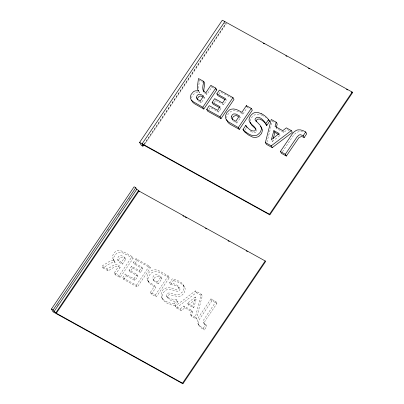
<?xml version="1.0" encoding="UTF-8"?>
<svg xmlns="http://www.w3.org/2000/svg" width="404" height="404" viewBox="0 0 404 404"><rect width="100%" height="100%" fill="white"/><g stroke="black" fill="none" stroke-linecap="round" stroke-linejoin="round"><path stroke-width="0.3" stroke-dasharray="2.02 1.52" d="M226.407 118.12L227.336 115.191A11.994 10.787 -29.7 0 1 227.603 114.746L230.346 111.852A5.777 5.196 -29.7 0 1 230.861 111.555C234.901 109.368 239.451 112.029 242.87 114.13L247.369 107.479L249.834 108.843M250.086 121.175L250.672 119.124L252.237 116.796A9.646 8.676 -29.7 0 1 252.722 116.276C255.252 113.458 259.555 113.817 262.585 115.574M198.379 88.355L199.515 80.325L203.177 82.355M191.4 98.127L191.582 97.45A6.02 5.414 -29.7 0 1 191.769 96.965L193.208 94.688L194.89 93.273A4.56 4.101 -29.7 0 1 195.218 93.097L196.066 92.758A5.838 5.252 -29.7 0 1 196.455 92.657L199.571 92.662L198.551 90.87M196.364 319.024L195.339 317.231L201.217 294.147L195.344 290.895L175.296 306.136L176.321 307.924L181.27 310.666L184.845 307.838L192.551 312.105L191.41 316.281L196.364 319.024L202.242 295.94L201.217 294.147M266.968 142.173L272.291 121.281L275.351 122.978M191.41 316.281L190.39 314.489L191.531 310.317L183.82 306.045L180.25 308.873L175.296 306.136M276.316 127.346L276.084 128.189L283.79 132.456L287.38 129.639L289.355 130.729M193.738 307.873L192.718 306.081L195.248 297.006L196.268 298.798L193.738 307.873L188.486 304.964L187.466 303.177L195.248 297.006M271.872 140.607L272.382 141.506L272.892 139.673M57.307 305.601L58.721 303.51M107.823 230.896L109.237 228.81M118.422 215.226L119.837 213.135M129.017 199.556L130.431 197.465M144.263 143.945L225.907 23.321M144.314 144.077L225.619 23.962L223.947 23.033M144.238 145.081L226.604 23.397L225.169 22.604M199.147 101.525L201.313 102.727L204.636 97.808L203.616 96.016M205.192 93.415L206.944 94.4L211.847 87.153L211.337 86.259M218.882 94.137L220.402 91.89L231.245 97.894M208.913 109.454L210.252 107.469L216.413 110.883M214.171 102.682L215.691 100.434L214.923 99.091M216.928 111.166L218.62 112.105L221.033 108.53L220.523 107.636M215.691 100.434L223.564 104.798L226.528 100.414L226.013 99.52M115.064 262.358L112.62 258.06A5.848 5.262 -29.7 0 1 112.549 257.702L112.494 256.863A4.555 4.101 -29.7 0 1 112.519 256.52L113.145 254.52L114.731 252.323A6.02 5.414 -29.7 0 1 115.125 251.955C117.791 249.46 121.811 250.738 124.573 252.369L132.108 256.54L133.128 258.328L120.165 277.487L115.231 274.755L114.206 272.963L119.109 265.716L116.806 264.549L114.862 264.519L107.126 269.044L101.874 266.135L109.262 261.565A13.489 12.135 -29.7 0 1 109.923 261.221L112.57 260.418A4.661 4.197 -29.7 0 1 113.09 260.413L114.044 260.57L115.064 262.358A4.242 3.813 -29.7 0 0 113.852 262.201L110.62 263.181L102.894 267.928L101.874 266.135M122.437 264.1L121.417 262.307L124.745 257.393C123.149 256.565 120.619 254.5 118.842 256.232A4.156 3.742 -29.7 0 0 118.549 256.535C115.595 259.333 119.599 263.292 122.437 264.1L125.765 259.181L124.745 257.393M115.231 274.755L120.134 267.509L119.109 265.716M120.165 277.487L119.145 275.7L132.108 256.54M122.766 277.705L125.29 273.968L133.941 278.755L134.961 280.548L137.926 276.169L136.906 274.377L129.033 270.018L131.558 266.281L139.431 270.64L140.456 272.432L142.87 268.862L141.849 267.069L133.482 262.438L136.012 258.701L149.313 266.064L150.333 267.857L137.37 287.017L123.786 279.492L122.766 277.705L136.35 285.224L137.37 287.017M123.786 279.492L126.316 275.755L125.29 273.968M142.87 268.862L134.502 264.226L137.032 260.489L136.012 258.701M137.926 276.169L130.053 271.806L132.578 268.069L131.558 266.281M233.552 121.19L236.835 123.053L240.446 117.721L239.421 115.928M133.941 278.755L136.906 274.377M139.431 270.64L141.849 267.069M136.35 285.224L149.313 266.064M244.97 129.931L246.218 128.083M150.379 292.334L154.878 285.684L149.318 282.305A13.307 11.974 -29.7 0 1 148.924 281.947L147.364 279.795L146.874 277.184A5.772 5.196 -29.7 0 1 146.94 276.634L148.536 273.104A11.994 10.787 -29.7 0 1 148.854 272.69C150.581 270.382 153.666 269.281 156.464 269.968A9.539 8.58 -29.7 0 1 157.141 270.135L158.61 270.65A14.493 13.039 -29.7 0 1 159.322 270.978L168.276 275.907L169.296 277.7L156.338 296.859L151.399 294.127L150.379 292.334L155.313 295.066L156.338 296.859M157.302 282.098L160.913 276.76L157.04 274.781A3.328 2.99 -29.7 0 0 156.555 274.68C154.929 274.402 153.469 275.664 152.929 277.119C151.869 279.785 155.621 281.265 157.302 282.098L158.328 283.891L161.933 278.553L160.913 276.76M151.399 294.127L155.899 287.476L154.878 285.684M155.313 295.066L168.276 275.907M175.144 305.702A25.765 23.18 -29.7 0 1 166.398 302.808L163.509 300.505L162.206 298.329A5.782 5.202 -29.7 0 1 161.974 296.657C162.206 294.026 163.807 291.511 166.044 290.123A4.974 4.474 -29.7 0 1 167.665 289.527C171.458 288.673 174.902 291.607 178.608 291.198A1.656 1.49 -29.7 0 0 179.139 290.895L179.926 289.653A1.869 1.682 -29.7 0 0 179.937 288.911C178.265 285.658 173.877 285.088 170.604 284.643L169.579 282.856L172.321 278.805L172.735 278.906A31.487 28.325 -29.7 0 1 173.543 279.124L178.058 280.745L181.845 283.053A12.554 11.297 -29.7 0 1 182.219 283.391L184.552 286.885L185.103 288.466A5.934 5.338 -29.7 0 1 185.123 290.123L184.249 292.536A10.115 9.1 -29.7 0 1 183.608 293.531L181.845 295.294A5.358 4.818 -29.7 0 1 180.022 296.147L176.816 296.299L169.503 294.728A1.939 1.742 -29.7 0 0 169.165 294.799A1.879 1.692 -29.7 0 0 168.549 295.092C164.938 299.889 174.604 301.788 177.957 301.561L176.937 299.768L173.634 299.5A17.342 15.599 -29.7 0 1 172.761 299.344L169.736 298.415L167.453 297.026A7.019 6.318 -29.7 0 1 167.18 296.763L166.468 294.981L167.574 293.274A1.747 1.571 -29.7 0 1 167.867 293.112L169.579 292.981A10.029 9.019 -29.7 0 1 170.19 293.092L174.159 294.193A14.696 13.221 -29.7 0 0 174.781 294.334L177.164 294.592L179.32 294.258A5.833 5.247 -29.7 0 0 179.775 294.087L182.426 291.956L184.083 288.426A5.499 4.944 -29.7 0 0 184.143 287.901L183.376 284.815M170.604 284.643L173.341 280.593L172.321 278.805M177.957 301.561L175.139 305.727L174.114 303.939L176.937 299.768M282.441 151.788L293.102 136.032C294.9 133.062 298.404 130.856 301.945 131.754A12.054 10.842 -29.7 0 1 302.51 131.886L303.515 132.204M210.984 298.899L199.283 316.191C197.288 318.751 196.536 322.801 199.101 325.26A12.054 10.842 -29.7 0 0 199.49 325.654L200.859 326.765A19.21 17.281 -29.7 0 0 201.404 327.129L203.273 328.2L204.298 329.992L206.823 326.255L205.803 324.462L203.762 322.983A2.99 2.692 -29.7 0 1 203.616 322.766L203.273 321.675L203.459 320.402A3.788 3.409 -29.7 0 1 203.601 320.039L215.918 301.631L210.984 298.899L212.004 300.687L216.943 303.424L205.106 320.922L204.288 323.185A3.005 2.702 -29.7 0 0 204.661 324.594L206.823 326.255M212.004 300.687L200.015 318.428L198.93 320.564L198.45 322.942A6.434 5.787 -29.7 0 0 198.723 324.766L200.465 327.402L204.298 329.992M203.273 328.2L205.803 324.462M272.382 141.506L280.164 135.335L279.654 134.441M188.486 304.964L196.268 298.798M176.321 307.924L196.364 292.688L202.242 295.94M102.894 267.928L108.146 270.832L113.701 267.377C115.595 265.792 118.276 265.882 120.134 267.509M169.579 282.856L172.336 283.249A17.125 15.402 -29.7 0 1 173.079 283.421L177.624 285.456A8.469 7.62 -29.7 0 1 177.886 285.663L179.76 288.431M174.114 303.939C168.715 303.182 158.949 299.834 161.474 292.642A9.646 8.676 -29.7 0 1 161.762 292.021C163.837 286.512 170.569 287.042 174.937 289.188M175.028 289.214C176.447 289.845 178.598 289.618 178.916 287.794A1.656 1.49 -29.7 0 0 178.952 287.426L178.714 286.603M262.746 115.655L263.696 116.185M211.847 87.153L214.802 88.789M279.114 134.754L280.164 135.335M202.985 96.894L204.636 97.808M238.809 116.817L240.446 117.721M219.988 107.954L221.033 108.53M169.296 277.7L158.888 272.15L156.373 271.594L153.661 271.857A6.252 5.626 -29.7 0 0 151.934 272.624L149.323 275.225L147.945 278.523A6.252 5.621 -29.7 0 0 147.97 280.27C148.712 284.113 152.894 285.79 155.899 287.476M133.128 258.328L123.341 253.081L120.574 252.359L118.549 252.47A4.792 4.313 -29.7 0 0 117.332 252.924L115.185 254.752L113.64 257.707A5.232 4.707 -29.7 0 0 113.706 260.095L114.165 261.136M137.032 260.489L150.333 267.857M161.933 278.553L158.504 276.71L156.525 276.503A2.641 2.379 -29.7 0 0 155.646 276.841L154.409 278.043L153.783 279.588A2.682 2.409 -29.7 0 0 153.853 280.457L154.949 281.962L158.328 283.891M125.765 259.181L122.947 257.671L121.357 257.338A1.959 1.762 -29.7 0 0 120.569 257.54L119.15 258.868L118.463 260.651A1.964 1.768 -29.7 0 0 118.624 261.383L118.751 261.615M132.578 268.069L140.456 272.432M121.417 262.307L117.938 260.095A3.181 2.863 -29.7 0 1 117.71 259.787M187.466 303.177L192.718 306.081M126.316 275.755L134.961 280.548M190.39 314.489L195.339 317.231M114.206 272.963L119.145 275.7M198.93 101.399L197.819 100.5M250.758 131.356L252.995 132.562A8.484 7.631 -29.7 0 0 253.313 132.679L255.54 132.734A1.656 1.49 -29.7 0 0 255.883 132.537L256.808 131.305L256.525 129.886M265.15 117.125L265.65 117.493M250.566 131.219L250.01 130.795M205.035 93.309L204.555 92.9M233.244 120.948L233.118 120.836A3.323 2.99 -29.7 0 1 232.977 120.695M199.571 92.662L198.985 91.966M114.044 260.57L113.135 259.333M232.805 120.488L232.613 120.215M153.035 279.169L154.081 280.997L153.384 279.78M184.552 286.885L181.891 284.088L177.275 281.785A36.168 32.537 -29.7 0 0 173.341 280.598M204.581 324.452L203.566 322.68M198.132 323.937L199.192 325.791L198.465 324.513M166.761 296.213L167.827 298.071M162.625 299.283L161.615 297.516M148.743 282.26L147.702 280.442M282.77 130.664L283.79 132.456M241.85 112.342L242.87 114.13M235.81 121.266L236.835 123.053M222.543 103.005L223.564 104.798M217.599 110.312L218.62 112.105M205.919 92.612L206.944 94.4M200.288 100.934L201.313 102.727M215.918 301.631L216.943 303.424M195.344 290.895L196.364 292.688M191.531 310.317L192.551 312.105M183.82 306.045L184.845 307.838M180.25 308.873L181.27 310.666M147.536 280.144L148.556 281.936M133.482 262.438L134.502 264.226M129.033 270.018L130.053 271.806M107.126 269.044L108.146 270.832M166.68 296.061L167.084 296.778"/><path stroke-width="0.61" d="M203.818 109.045L202.798 107.257L192.834 101.49L191.208 99.854L190.395 98.172A4.792 4.313 -29.7 0 1 190.294 96.985L191.117 94.425L193.324 91.839A5.232 4.707 -29.7 0 1 195.703 90.804L198.551 90.87A4.242 3.813 -29.7 0 1 197.839 89.966L197.334 86.916L198.49 78.533L203.742 81.441C203.323 84.8 200.732 91.294 205.919 92.612L210.827 85.36L215.761 88.097L216.781 89.885L203.818 109.045L194.213 103.56L192.44 101.914L191.446 100.056M276.22 122.23L275.058 126.396L282.77 130.664L286.36 127.846L291.309 130.588L292.329 132.376L272.286 147.617L266.408 144.364L265.388 142.572L271.266 119.488L276.22 122.23L277.24 124.023L276.316 127.346M273.892 130.638L271.362 139.713L279.139 133.547L273.892 130.638L274.912 132.431L278.593 134.466M273.23 138.466L274.912 132.431M182.896 383.8L182.542 383.184L56.297 313.236L138.946 191.016L265.191 260.959L265.544 261.58L182.896 383.8L53.07 311.868L51.454 309.035L134.113 186.794L135.784 187.719L136.709 189.34L138.617 190.4L139.309 191.612M56.297 313.236L55.959 312.635L54.05 311.58L53.126 309.959L135.784 187.719M54.05 311.58L136.709 189.34M55.959 312.635L138.617 190.4M182.542 383.184L265.191 260.959M143.607 145.122L142.9 146.167L141.228 145.243L139.612 142.405L222.326 20.2L352.192 92.067L352.546 92.683L269.842 214.872L143.556 144.991M224.836 21.589L142.132 143.779L269.488 214.256L269.842 214.872M202.798 107.257L215.761 88.097M216.852 93.834L219.382 90.102L232.967 97.622L233.992 99.414L221.028 118.574L207.727 111.206L206.702 109.418L209.232 105.681L217.599 110.312L220.013 106.742L212.14 102.379L214.665 98.647L222.543 103.005L225.503 98.627L216.852 93.834L217.877 95.627L225.462 99.828M221.028 118.574L220.003 116.781L232.967 97.622M246.349 105.691L241.85 112.342C238.693 110.524 234.982 108.095 231.149 109.232A6.247 5.621 -29.7 0 0 229.416 110.004L226.801 112.615L225.427 115.903A6.252 5.626 -29.7 0 0 225.457 117.645L226.23 119.635L227.785 121.437L238.32 127.583L239.345 129.376L252.308 110.216L251.283 108.423L246.349 105.691L246.859 106.585M238.32 127.583L251.283 108.423M261.206 127.154L262.428 129.921A5.828 5.242 -29.7 0 1 262.464 130.371L261.575 133.472L258.853 136.416A5.494 4.944 -29.7 0 1 258.368 136.703L255.727 137.466L253.05 137.203A12.534 11.277 -29.7 0 1 252.545 137.057L248.551 135.052L244.905 132.159A31.487 28.325 -29.7 0 1 244.324 131.603L243.011 129.522L245.753 125.472C247.738 128.113 250.596 131.27 254.197 131.053A1.869 1.682 -29.7 0 0 254.924 130.709L255.788 129.507A1.656 1.49 -29.7 0 0 255.843 128.942C254.505 125.689 250.207 124.462 249.218 120.887A4.974 4.474 -29.7 0 1 249.071 119.311C249.47 116.67 251.349 114.337 253.651 113.059A5.762 5.181 -29.7 0 1 255.04 112.554L258.141 112.544L261.696 113.852M266.766 125.498L265.746 123.705L268.569 119.533L269.589 121.326L266.766 125.498L264.999 122.957A17.327 15.589 -29.7 0 0 264.453 122.321L262.156 120.311L259.757 119.104A7.019 6.318 -29.7 0 0 259.368 119.003L257.292 119.241L256.116 120.907A1.747 1.571 -29.7 0 0 256.091 121.22L256.197 121.781M280.381 151.53L292.385 133.8L293.996 131.957L296.117 130.482A6.434 5.787 -29.7 0 1 298.036 129.876L300.541 129.896L303.268 130.719L305.717 131.992L306.737 133.78L304.207 137.517L301.823 136.547A2.99 2.692 -29.7 0 0 301.541 136.527L299.142 137.476A3.788 3.409 -29.7 0 0 298.849 137.754L286.335 156.055L281.401 153.323L280.381 151.53L285.315 154.262L286.335 156.055M285.315 154.262L297.157 136.769L299.011 135.077A3.005 2.702 -29.7 0 1 300.571 134.739L303.187 135.729L304.207 137.517M303.187 135.729L305.717 131.992M269.488 214.256L352.192 92.067M265.388 142.572L271.266 145.824L291.309 130.588M263.241 43.263L264.347 43.874M285.845 55.772L286.946 56.383M308.444 68.281L309.55 68.887M346.481 89.329L347.586 89.941M351.445 92.072L352.546 92.683M139.612 142.405L143.203 144.369L143.885 145.602L141.976 144.546L142.9 146.167M215.787 89.335L216.781 89.885M202.985 96.894L200.874 96.011A3.181 2.863 -29.7 0 0 200.47 95.97L198.97 96.465L197.647 98.127A4.156 3.742 -29.7 0 0 197.485 98.5L197.349 99.556M238.264 116.514C235.981 114.393 231.992 116.307 232.3 119.382M219.463 107.661L213.161 104.171L212.14 102.379M206.702 109.418L220.003 116.781M239.345 129.376L230.416 124.402A14.493 13.039 -29.7 0 1 229.77 123.978L228.593 123.028A9.555 8.595 -29.7 0 1 228.124 122.558L226.538 119.71M182.871 215.771L183.972 216.382M185.072 216.993L186.729 217.907M205.469 228.29L206.57 228.901M228.063 240.814L229.169 241.425M246.253 250.889L247.354 251.5M51.454 309.035L53.126 309.959M245.97 132.148C248.793 134.29 252.429 136.466 256.111 135.416A5.934 5.338 -29.7 0 0 257.747 134.678L259.727 132.876A10.115 9.1 -29.7 0 0 260.413 131.911L261.348 129.689A5.358 4.818 -29.7 0 0 261.358 127.831L260.045 125.179L255.177 120.003A1.939 1.747 -29.7 0 1 255.106 119.049C257.949 114.064 264.135 120.468 265.746 123.705M255.939 129.179L251.642 125.114L250.127 122.154M260.444 126.23L261.085 126.992M268.756 120.352L269.589 121.326M246.92 127.467L245.753 125.472M271.266 145.824L272.286 147.617M203.742 81.441L204.762 83.229L203.793 90.107L203.949 91.966M198.586 91.117L198.399 90.269M261.716 113.822A25.765 23.18 -29.7 0 1 268.544 119.554M245.97 132.153A36.173 32.537 -29.7 0 1 243.016 129.522M196.329 97.233L196.309 97.495A1.959 1.762 -29.7 0 0 196.47 98.222L197.521 99.354L200.288 100.934L203.616 96.016L200.798 94.506L199.202 94.183A1.964 1.768 -29.7 0 0 198.409 94.39L197.197 95.435L196.329 97.233M231.315 116.675L231.265 116.973A2.641 2.379 -29.7 0 0 231.335 117.837L232.436 119.337L235.81 121.266L239.421 115.928L235.987 114.085L234.007 113.888A2.682 2.409 -29.7 0 0 233.123 114.226L232.108 115.125L231.315 116.675"/></g></svg>
